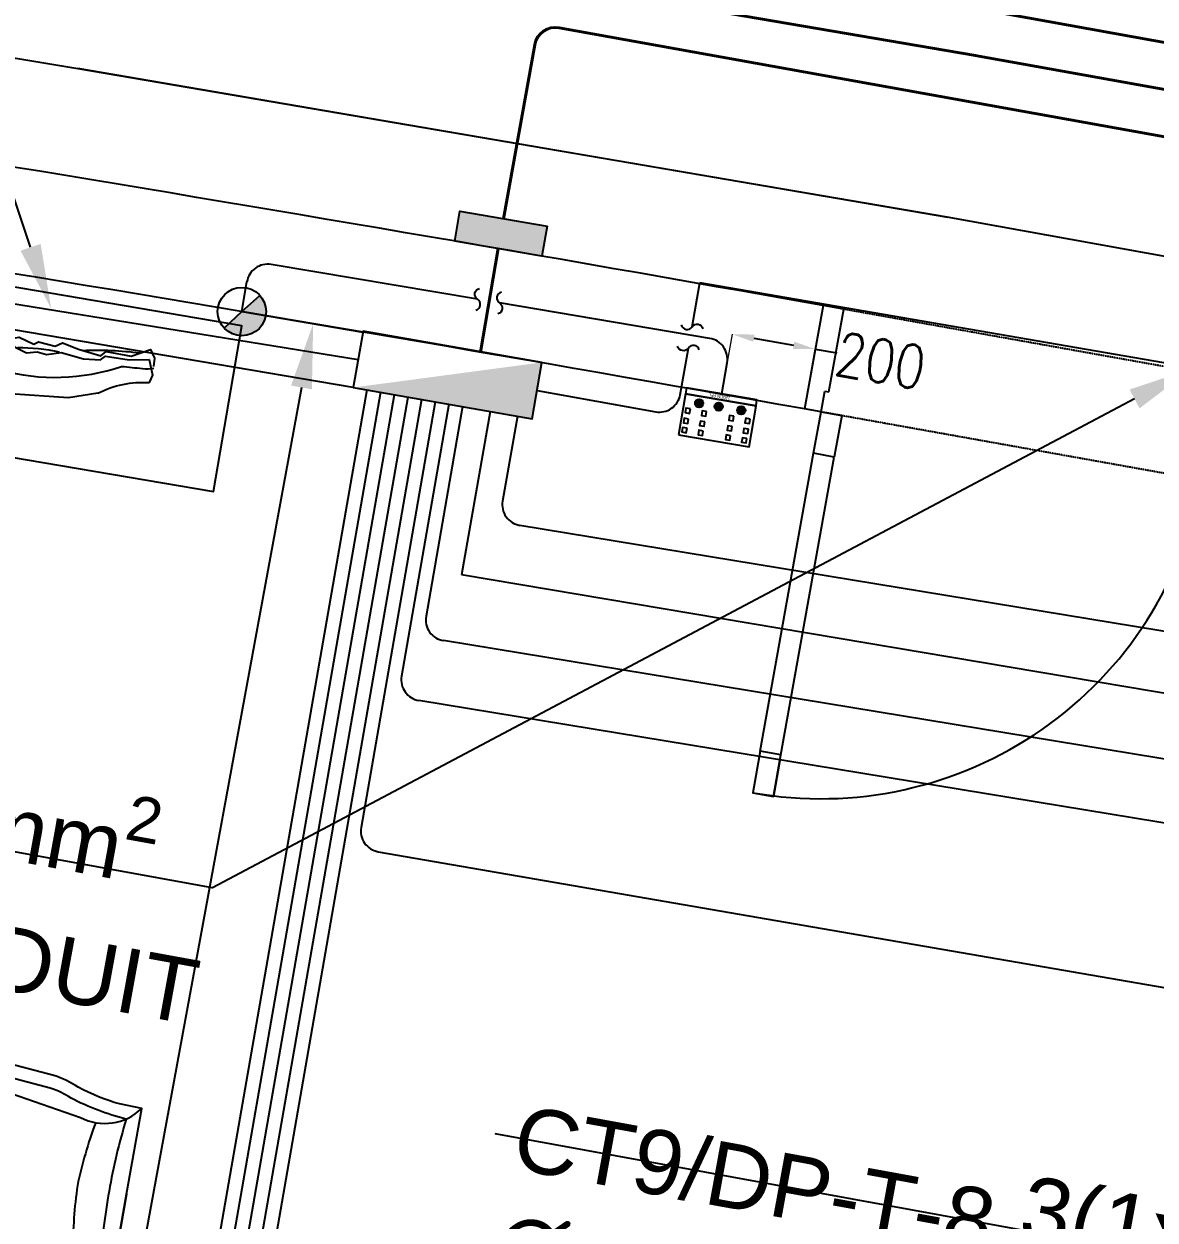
# Model space of a CAD drawing. Extents: x -678889171 to 586587, y -792238163 to 335485.
# Drawn here: x 43298 to 45988, y 34092 to 36937 of the extents above; entities that cross this region are included whole.
import ezdxf
from ezdxf import colors
from ezdxf.entities.mleader import LeaderData, LeaderLine
from ezdxf.math import Vec2, Vec3

# ---------------------------------------------------------------- set-up
doc = ezdxf.new("R2010")
doc.units = 0
doc.header["$MEASUREMENT"] = 0
doc.set_wipeout_variables(frame=1)
doc.linetypes.add('XR-Typ33 8th to11Th$0$XR-A-TYP-8-9-10$0$XR-A-TYP-2-3-4-6-7-8-9-10$0$HIDDEN', pattern=[0.375, 0.25, -0.125])
doc.layers.get('0').update_dxf_attribs({"color": 8})
doc.layers.get('Defpoints').update_dxf_attribs({"color": 252})
for name, color, linetype in [('1', 8, 'Continuous'), ('4-TWXT-ELECTRICAL', 4, 'Continuous'), ('9TH-FURN$0$XR-A-TYP-8-9-10$0$I-EQPM', 252, 'Continuous'), ('9TH-FURN$0$XR-A-TYP-8-9-10$0$I-FURN', 252, 'Continuous'), ('9TH-FURN$0$XR-A-TYP-8-9-10$0$I-FURN-CHAR', 252, 'Continuous'), ('9TH-FURN$0$XR-A-TYP-8-9-10$0$I-WIPEOUT', 252, 'Continuous'), ('E-CUT-LINE', 1, 'Continuous'), ('E-POW-BLOCK', 4, 'Continuous'), ('E-TEXT', 3, 'Continuous'), ('KNX 1', 30, 'Continuous'), ('loop line emped', 1, 'Continuous'), ('MEP', 4, 'Continuous'), ('powr wire', 4, 'Continuous'), ('XFRB100$0$11032-XEFR-B1$0$E-POWER-PANEL', 1, 'Continuous'), ('XFRB100$0$11032-XEFR-B1$0$E-POWR-PANL', 2, 'Continuous'), ('XR-A-9TH-FLOOR$0$A-WALL', 252, 'Continuous'), ('XR-Typ33 8th to11Th$0$XR-A-TYP-8-9-10$0$A-WALL', 252, 'Continuous'), ('XR-Typ33 8th to11Th$0$XR-A-TYP-8-9-10$0$XR-A-TYP-2-3-4-6-7-8-9-10$0$A-DOOR', 252, 'Continuous'), ('XR-Typ33 8th to11Th$0$XR-A-TYP-8-9-10$0$XR-A-TYP-2-3-4-6-7-8-9-10$0$A-FLOR-OVHD', 252, 'XR-Typ33 8th to11Th$0$XR-A-TYP-8-9-10$0$XR-A-TYP-2-3-4-6-7-8-9-10$0$HIDDEN')]:
    doc.layers.add(name, color=color, linetype=linetype)
doc.styles.get("Standard").update_dxf_attribs({"font": 'arial.ttf'})
doc.styles.add('Work$0$E-M.MODUL', font='romans.shx', dxfattribs={"width": 0.8})
doc.dimstyles.new('Work$0$S-DIM', dxfattribs={"dimscale": 500, "dimtxt": 0.2065, "dimasz": 0.104, "dimexe": 0, "dimexo": 0, "dimgap": 0, "dimtad": 0, "dimdec": 0, "dimzin": 0, "dimdsep": 46, "dimtxsty": 'Work$0$E-M.MODUL', "dimcen": 0.25, "dimclrd": 5, "dimclre": 5, "dimclrt": 1, "dimadec": 0, "dimazin": 0, "dimtfac": 1, "dimtdec": 0, "dimtofl": 0, "dimtmove": 0, "dimatfit": 3, "dimfxl": 1, "dimtolj": 1, "dimtzin": 0, "dimlwe": 13, "dimarcsym": 0})

# ---------------------------------------------------------------- blocks, each defined once
blk = doc.blocks.new('XFRB100$0$11032-XEFR-B1$0$PANEL1', base_point=(-100.0000000000291, 0))
at = {"layer": 'XFRB100$0$11032-XEFR-B1$0$E-POWR-PANL', "color": 3}
blk.add_lwpolyline([(358.7350829352928, 254.5942718074035), (-450.0000000000279, 254.5942718073962), (-450.0000000000275, -2.371791651967214e-11), (358.7350829352786, -2.362199325034453e-11)], close=True, dxfattribs=at)
blk.add_solid([(-450.0000000000275, -2.371791651967214e-11), (358.7350829352786, -2.362199325034453e-11), (358.7350829352928, 254.5942718074035)], dxfattribs=at)
blk = doc.blocks.new('h')
h = blk.add_hatch()
h.set_pattern_fill('AR-CONC', color=4)
h.set_pattern_definition([(49.99999999999999, (0, 0), (7.172601826007535, -0.6275213498259511), [0.75, -8.25]), (355, (0, 0), (-1.38751333613, 7.521921337000118), [0.6, -6.6]), (100.45144446, (0.59771681, -0.05229344), (5.78508846727112, 6.894399909686294), [0.6374019199999998, -7.011421119999999]), (46.18420000000001, (0, 2), (10.67241330671572, -1.655192807930765), [1.125, -12.375]), (96.63563549, (0.88936745, 1.86206693), (9.346619456742284, 9.741186007745505), [0.95610342, -10.5171376]), (351.1841639899999, (0, 2), (9.346619450547731, 9.741186002699902), [0.9, -9.90000001]), (21, (1, 1.5), (5.969070521184617, -4.026188906653388), [0.75, -8.25]), (326.0000000000001, (1, 1.5), (2.433153319215817, 7.25150045046853), [0.6, -6.6]), (71.45144474, (1.49742254, 1.16448426), (8.402223767299711, 3.225311528063538), [0.6374019000000001, -7.01142112]), (37.50000000000001, (0, 0), (0.1215985531729067, 3.328938538313115), [0, -6.52, 0, -6.7, 0, -6.625]), (7.499999999999999, (0, 0), (2.630695374421486, 3.944117118823602), [0, -3.82, 0, -6.37, 0, -2.525]), (327.5, (-2.23, 0), (5.33822436172409, -0.2255487173437976), [0, -2.5, 0, -7.8, 0, -10.35]), (317.5, (-3.23, 0), (5.831861693423862, 1.001049823323177), [0, -3.25, 0, -5.18, 0, -7.35])])
h.paths.add_polyline_path([(648500834.4310429, 819108045.8914065), (648500906.656452, 819108048.82615), (648500915.1896517, 819107838.8201035), (648500842.9642427, 819107835.8853601)])
at = {"color": 4}
blk.add_lwpolyline([(648500834.4310429, 819108045.8914065), (648500906.656452, 819108048.82615), (648500915.1896517, 819107838.8201035), (648500842.9642427, 819107835.8853601)], close=True, dxfattribs=at)
blk = doc.blocks.new('POWER OUTLET')
h = blk.add_hatch(color=3)
h.dxf.hatch_style = 1
h.paths.add_polyline_path([(-33.35452180699924, 31.98717332019851), (-34.06205133726363, 32.74224302445008, 0.207370734747003), (-34.38928182481724, 31.98717332019851, 0.6487759016068458), (-32.66350035819608, 31.21696708043626)])
at = {"color": 3}
for points in [[(-33.35452180699924, 31.98717332019851), (-34.06205133726363, 32.74224302445008)], [(-33.35452180699924, 31.98717332019851), (-32.66350035819608, 31.21696708043626)]]:
    blk.add_lwpolyline(points, dxfattribs=at)
blk.add_circle((-33.35452180699924, 31.98717332019851), 1.034760017818, dxfattribs=at)
blk = doc.blocks.new('EDECDVRDVVRTT')
at = {"layer": 'KNX 1', "extrusion": (6.189334424174739e-06, 3.064382184548689e-05, 0.9999999995113241)}
h = blk.add_hatch(color=256, dxfattribs=at)
h.set_gradient(color1=(205, 105, 40), one_color=1, tint=1)
h.paths.add_polyline_path([(-146955.1472032653, 75109.43930818795, 1), (-146974.3920425425, 75113.3263150676, 1)])
h = blk.add_hatch(color=256, dxfattribs=at)
h.set_gradient(color1=(254, 204, 102), one_color=1, tint=1)
h.paths.add_polyline_path([(-146961.6444641927, 75110.75160274963, 1), (-146967.8947816151, 75112.01402050593, 1)])
h = blk.add_hatch(color=256, dxfattribs=at)
h.set_gradient(color1=(205, 105, 40), one_color=1, tint=1)
h.paths.add_polyline_path([(-146908.9303803763, 75100.10459221875, 1), (-146928.1752196535, 75103.9915990984, 1)])
h = blk.add_hatch(color=256, dxfattribs=at)
h.set_gradient(color1=(205, 105, 40), one_color=1, tint=1)
h.paths.add_polyline_path([(-146855.6029544558, 75089.33370094541, 1), (-146874.8477937329, 75093.22070782506, 1)])
h = blk.add_hatch(color=256, dxfattribs=at)
h.set_gradient(color1=(254, 204, 102), one_color=1, tint=1)
h.paths.add_polyline_path([(-146862.1002153832, 75090.64599550709, 1), (-146868.3505328055, 75091.90841326339, 1)])
at = {"layer": 'KNX 1', "extrusion": (6.189334424174741e-06, 3.064382184548689e-05, 0.9999999995113241)}
for p, q in [((-146965.6001908561, 75107.30675940534, 0.001089420124048945), (-146965.6001908561, 75107.30675940534, 0.001089420124048945)), ((-146965.6001908561, 75107.30675940534, 0.001089420124048945), (-146965.6001908561, 75107.30675940534, 0.001089420124048945)), ((-146866.0559420446, 75087.20115217225, 0.001089420124298357), (-146866.0559420446, 75087.20115217225, 0.001089420124298357)), ((-146866.0559420446, 75087.20115217225, 0.001089420124298357), (-146866.0559420446, 75087.20115217225, 0.001089420124298357))]:
    blk.add_line(p, q, dxfattribs=at)
for points, elevation in [([(-147016.2291837914, 75037.79389530623), (-146849.385672956, 75004.09541307404), (-146829.7517661547, 75101.30424045047), (-146996.5952769901, 75135.00272268264)], 1.393045099321897), ([(-146996.5970742609, 75135.00308568927), (-146829.7990405728, 75101.3137887759), (-146827.0598130882, 75114.87589306734), (-146993.8578467764, 75148.5651899807)], 1.393045099321898), ([(-146990.918532351, 75074.57075467898), (-147001.4274004632, 75076.6932999526), (-147003.5499457368, 75066.1844318404), (-146993.0410776246, 75064.06188656678)], 1.393045099321897), ([(-146986.0861182521, 75098.49637033467), (-146996.5949863643, 75100.6189156083), (-146998.7175316379, 75090.11004749608), (-146988.2086635258, 75087.98750222246)], 1.393045099321898), ([(-146947.7621880215, 75090.75583385545), (-146958.2710561337, 75092.87837912908), (-146960.3936014073, 75082.36951101685), (-146949.8847332951, 75080.24696574322)], 1.393045099321898), ([(-146882.9868674719, 75077.67273594113), (-146893.4957355841, 75079.79528121474), (-146895.6182808577, 75069.28641310256), (-146885.1094127455, 75067.16386782893)], 1.393045099321898), ([(-146995.3239712543, 75052.75912267945), (-147005.8328393664, 75054.88166795307), (-147007.9553846401, 75044.37279984084), (-146997.4465165279, 75042.25025456722)], 1.393045099321897), ([(-146952.5946021204, 75066.83021819977), (-146963.1034702326, 75068.9527634734), (-146965.2260155063, 75058.44389536117), (-146954.717147394, 75056.32135008754)], 1.393045099321898), ([(-146887.8192815707, 75053.74712028544), (-146898.3281496829, 75055.86966555906), (-146900.4506949566, 75045.36079744686), (-146889.9418268444, 75043.23825217324)], 1.393045099321897), ([(-146849.4953513401, 75046.00658380621), (-146860.0042194523, 75048.12912907985), (-146862.126764726, 75037.62026096765), (-146851.6178966138, 75035.49771569403)], 1.393045099321898), ([(-146844.6629372412, 75069.93219946191), (-146855.1718053535, 75072.05474473555), (-146857.2943506271, 75061.54587662335), (-146846.7854825149, 75059.42333134972)], 1.393045099321898), ([(-146957.0000410236, 75045.0185862002), (-146967.5089091359, 75047.14113147384), (-146969.6314544095, 75036.63226336164), (-146959.1225862973, 75034.509718088)], 1.393045099321897), ([(-146892.224720474, 75031.93548828589), (-146902.7335885862, 75034.05803355953), (-146904.8561338599, 75023.5491654473), (-146894.3472657476, 75021.42662017369)], 1.393045099321898), ([(-146853.9007902434, 75024.19495180665), (-146864.4096583556, 75026.3174970803), (-146866.5322036293, 75015.8086289681), (-146856.023335517, 75013.68608369445)], 1.393045099321898)]:
    blk.add_lwpolyline(points, close=True, dxfattribs=dict(at, elevation=elevation))
for centre, radius in [((-146964.7696229039, 75111.38281162777, 1.393045099322301), 9.816728850368118), ((-146964.7696229039, 75111.38281162777, 1.393045099322301), 3.188266240109277), ((-146918.5528000149, 75102.04809565857, 1.393045099322301), 9.816728850368118), ((-146865.2253740944, 75091.27720438523, 1.3930450993223), 9.816728850368118), ((-146865.2253740944, 75091.27720438523, 1.3930450993223), 3.188266240109277)]:
    blk.add_circle(centre, radius, dxfattribs=at)
at = {"layer": 'KNX 1', "extrusion": (6.189334424174743e-06, 3.06438218454869e-05, 0.9999999995113243)}
blk.add_text('120CM FFL', height=6.966892451870879, rotation=168.581214927501, dxfattribs=at).set_placement((-146890.0225366309, 75124.17332581682, 1.393045099322755))
blk = doc.blocks.new('9TH-FURN$0$XR-A-TYP-8-9-10$0$A$C3BC9006F')
at = {"layer": '9TH-FURN$0$XR-A-TYP-8-9-10$0$I-EQPM', "ltscale": 0.5}
for points in [[(265.3388938331336, 82.15260165809013), (220.6461622324714, 97.09784417379706), (128.3828460123332, 106.6903343078593), (93.16634136784705, 102.9001979335007, -0.05310970111942454), (22.19112788685015, 79.61778344966297, 0.1890075166266568), (4.853666406677803, 70.41311097146536), (0.5193529123498593, 61.74977540825785), (7.020823153870879, 43.34043045174622), (36.81964343300206, 27.09721112450643), (59.5749967811571, 30.34588092229387), (80.70498256883002, 23.30707475026429), (106.1692818509473, 26.55574454799353), (143.054729593714, 38.29776363460405), (159.8070338517718, 33.59455072002311), (174.735183095996, 35.18368251174979), (197.3282694414083, 28.36893147481896), (234.0329824535584, 32.51174722852011), (260.5808601091558, 29.26294776920986), (267.6243270401901, 22.22414159718028), (305.5499851211498, 21.68254535908636), (336.432176271308, 15.72667234014079), (346.1858341516054, 39.21849020548689), (342.9338540154567, 52.00376601495373), (342.9338540154567, 52.00376601495373)], [(0.5193529123498593, 50.69430442266457), (25.44186300763977, 56.65017744161014), (85.58108525010175, 76.14258521272859), (107.2665553936095, 71.8223924770864, -0.1508423079739049), (295.2557830695005, 33.90948885733087, -0.01357776136513155), (328.6711654843821, 31.55561332318757, -0.09500366712900013), (346.1858341516054, 28.16301921989361, 1.953292456731474)]]:
    blk.add_lwpolyline(points, format="xyb", dxfattribs=at)
blk.add_lwpolyline([(2.583823578286683, 51.18766263937869), (-2.599789877422154e-05, 46.02311790759268), (13.2162271180714, 28.45723163413641), (36.30026452275342, 25.69339428633975), (59.05561787090846, 20.16571959068824), (106.4679785083572, 22.92955693848489), (127.4739847950696, 15.30474396534555), (152.4029274697823, 22.57110613399709), (159.2876549415232, 17.86789321941615), (186.161104115512, 19.97606014188204), (196.8088905312179, 12.642273974212), (223.5545181276102, 18.41895474972262), (260.0614811989653, 22.92955693848489), (267.1049481299415, 14.63804489503673), (307.4365991547529, 15.55936454237963), (335.9127973610593, 1.483953383285552e-05), (344.5639941348054, 12.19066284249129), (345.1269869828539, 25.61277139066078)], dxfattribs=at)
for centre, radius, start, end in [((359.1576619633415, 208.6881187973922), 157.522056713232, 233.445203255973, 264.0884022764716), ((178.9237203436496, 302.6481101266836), 275.1043700773726, 259.2426343931364, 273.1825552457807), ((344.0366667642666, 554.4463156928105), 547.0396799580047, 258.0587621180514, 267.5175795156633)]:
    blk.add_arc(centre, radius, start, end, dxfattribs=at)
blk = doc.blocks.new('9TH-FURN$0$XR-A-TYP-8-9-10$0$A$C34E7157F')
blk.add_wipeout([(-205.79693687177982, 13.50405373497233), (-224.55581129353357, 21.550164534654982), (-231.687412327373, 39.394529179237), (-231.19179121615176, 48.9758313614156), (-230.2808380475428, 65.27204484918047), (-232.31429900197602, 99.03655853512373), (-235.20910897995591, 110.2589613737481), (-252.4620159829868, 144.67392966808347), (-256.6554553239548, 150.11074604225922), (-253.1225102264984, 193.36303547343465), (-249.03050638284472, 243.4596346891825), (-247.8006159807446, 258.5166407204342), (-240.54653864932123, 292.88172329505096), (-230.370184306377, 320.8762362791326), (-224.44956378395213, 340.45523851121106), (-216.67927809445885, 372.0394217457954), (-213.304572969399, 389.4462669138044), (-208.4183273230528, 424.35451662626144), (-208.05766877775216, 439.3579121918506), (-207.12380355789603, 478.2067055480129), (1.1112847039956004e-12, 478.2067055480129), (207.12380355791063, 478.2067055480129), (208.31400807380365, 428.6941974188587), (215.2614814396309, 378.96071459148357), (227.43799568748227, 330.2158257827871), (241.28138066312607, 290.3102476186723), (243.29931091868085, 282.5772316762685), (247.80061598075923, 258.5166407204342), (249.89890226825534, 232.82824667158798), (253.9909061119091, 182.73164745584103), (256.6554553239548, 150.11074604225922), (246.59201730705334, 135.77186785087707), (235.20910897851158, 110.25896137292699), (230.63188546124317, 88.50693015979033), (230.28083804475622, 65.2720448485399), (231.6652216716881, 38.322819877164875), (224.55581129354817, 21.550164534656346), (205.7969368843557, 13.50405373601592), (195.21696568748973, 12.14600473689228), (145.25021983291927, 6.712441152251188), (95.13553412717563, 2.87609117623623), (44.923951240994434, 0.6408621973867525), (-5.33338746344809, 0.009030834948305255), (-55.58529402088875, 0.9812406203204205), (-105.78058599877492, 3.5565013409670883), (-155.86813862747462, 7.732190049480096)]).dxf.layer = '9TH-FURN$0$XR-A-TYP-8-9-10$0$I-WIPEOUT'
for p, q in [((-204.4402448457258, 65.75077354536734), (-160.810069896339, 338.0922883567159)), ((204.4402448457258, 65.75077354536734), (160.810069896339, 338.0922883567159))]:
    blk.add_line(p, q)
for points in [[(-205.7969368717895, 13.50405373497233, 0.03277392954578988), (0, 0, 0.03277392954420455), (205.7969368843478, 13.50405373601552, 0.4289228992613923), (231.6551097877236, 40.68743782460706), (230.2808380448405, 65.272044847075, -0.1946997676659734), (256.6554553239548, 150.1107460422591), (247.8006159807555, 258.5166407204342, 0.07042959467157074), (230.37018430639, 320.8762362791326, -0.05247434942192868), (208.4183273230592, 424.3545166262611), (207.1238035579008, 478.2067055480129), (0, 478.2067055480129), (-207.1238035579008, 478.2067055480129), (-208.4183273230592, 424.3545166262611, -0.05247434942192868), (-230.37018430639, 320.8762362791326, 0.07042959467157074), (-247.8006159807555, 258.5166407204342), (-256.6554553239548, 150.1107460422591, -0.1946997676682859), (-230.2808380475471, 65.27204484918047), (-231.6551097877236, 40.68743782460706, 0.4289228992613923), (-205.7969368843478, 13.50405373601552)], [(-175.974576163193, 446.1108341003419, -0.05986536629552523), (-201.9161485730583, 308.4013043813898, 0.06899708767580696), (-216.8488621047727, 255.5592010332775), (-225.8565488925669, 144.4189896864514)], [(175.974576163193, 446.1108341003419, 0.05986536629552523), (201.9161485730583, 308.4013043813898, -0.06899708767580696), (216.8488621047727, 255.5592010332775), (225.8565488925669, 144.4189896864514)]]:
    blk.add_lwpolyline(points, format="xyb")
for points in [[(0, 478.2067055480129), (-207.1238035579008, 478.2067055480129), (-208.4183273230592, 424.3545166262611)], [(0, 478.2067055480129), (207.1238035579008, 478.2067055480129), (208.4183273230592, 424.3545166262611)], [(-216.8488621047727, 255.5592010332775), (-225.8565488925669, 144.4189896864514)], [(-216.8488621047727, 255.5592010332775), (-225.8565488925669, 144.4189896864514)], [(216.8488621047727, 255.5592010332775), (225.8565488925669, 144.4189896864514)], [(216.8488621047727, 255.5592010332775), (225.8565488925669, 144.4189896864514)]]:
    blk.add_lwpolyline(points)
for centre, radius, start, end in [((-280.6214150413143, 376.2011089450907), 125.7260539112138, 342.3555086732503, 54.22629644407665), ((280.6214150413143, 376.2011089450907), 125.7260539112138, 125.7737035567673, 197.644491326725), ((0, 1956.483570358241), 1520.589640201126, 263.3543916667844, 270), ((0, 1956.483570358241), 1520.589640201126, 270, 276.6456083332186), ((28.88103989844967, 1366.37172453383), 1007.080738347423, 259.4855044904816, 268.3566475503503), ((-28.88103989844967, 1366.37172453383), 1007.080738347423, 271.6433524496497, 280.5144955095279), ((-312.3775739138073, 78.61561971974152), 108.7012937811773, 353.2030885428325, 37.25472170167297), ((312.3775739138073, 78.61561971974152), 108.7012937811773, 142.7452782975942, 186.7969114571157), ((-218.3225418786024, 117.4378174852013), 53.5188628613991, 257.0887929861166, 285.0339134322036), ((218.3225418786024, 117.4378174852013), 53.5188628613991, 254.9660865677897, 282.9112070138834)]:
    blk.add_arc(centre, radius, start, end)
blk = doc.blocks.new('9TH-FURN$0$XR-A-TYP-8-9-10$0$A$C2F8B7E1C')
at = {"layer": '9TH-FURN$0$XR-A-TYP-8-9-10$0$I-FURN-CHAR', "rotation": 180}
blk.add_blockref('9TH-FURN$0$XR-A-TYP-8-9-10$0$A$C34E7157F', (922.3350257286784, -409.7226460577212), dxfattribs=at)
blk = doc.blocks.new('*U1289')
for p, q in [((4.568885252019771e-11, 110.0000000001604), (-3.765940140246086e-11, -139.9999999998396)), ((50.00000000003659, 110.0000000001428), (4.568885252019771e-11, 110.0000000001604)), ((49.99999999996628, -89.9999999998731), (50.00000000003659, 110.0000000001428)), ((949.9999999996706, -90.00000000018952), (949.9999999997319, 109.9999999998264)), ((949.9999999997319, 109.9999999998264), (999.9999999997183, 109.9999999998088)), ((999.9999999997183, 109.9999999998088), (999.999999999635, -140.0000000001912)), ((39.9999999999487, -139.9999999998537), (39.99999999996628, -89.99999999986957)), ((39.99999999996628, -89.99999999986957), (49.99999999996628, -89.9999999998731)), ((959.9999999996661, -90.00000000019304), (949.9999999996706, -90.00000000018952)), ((959.9999999996486, -140.0000000001771), (959.9999999996661, -90.00000000019304)), ((39.9999999999487, -139.9999999998537), (-3.765940140246086e-11, -139.9999999998396)), ((959.9999999996486, -140.0000000001771), (999.999999999635, -140.0000000001912)), ((39.99999999966495, -959.9999999995945), (39.99999999990899, -239.9999999998196)), ((89.99999999964676, -959.999999999612), (89.9999999998908, -239.9999999998371))]:
    blk.add_line(p, q)
for points in [[(89.9999999998908, -239.9999999998371), (39.99999999990899, -239.9999999998196), (39.99999999994415, -139.9999999998537), (89.99999999992596, -139.9999999998712), (89.99999999989538, -226.9999999998399)], [(89.99999999963767, -959.999999999612), (39.99999999965586, -959.9999999995945), (39.99999999962069, -1059.999999999558), (89.99999999960251, -1059.999999999576), (89.99999999963309, -972.9999999996047), (89.99999999960251, -1059.999999999576)]]:
    blk.add_lwpolyline(points, close=True)
blk.add_arc((39.99999999994415, -139.9999999998537), 919.9999999997044, 269.9999999999798, 359.99999999998)
at = {"layer": 'XR-Typ33 8th to11Th$0$XR-A-TYP-8-9-10$0$XR-A-TYP-2-3-4-6-7-8-9-10$0$A-FLOR-OVHD'}
for p, q in [((959.9999999997365, 109.9999999998911), (40.00000000003205, 110.0000000002145)), ((959.9999999996486, -140.0000000001771), (39.99999999994415, -139.9999999998537))]:
    blk.add_line(p, q, dxfattribs=at)
blk = doc.blocks.new('XR-Typ33 8th to11Th')
at = {"layer": 'XR-Typ33 8th to11Th$0$XR-A-TYP-8-9-10$0$A-WALL', "elevation": 3.606036432077129e-09}
blk.add_lwpolyline([(47998.66749238314, 22745.09032272054), (47954.60640199626, 22499.00371124801)], dxfattribs=at)
at = {"layer": 'XR-Typ33 8th to11Th$0$XR-A-TYP-8-9-10$0$A-WALL'}
for radius, end in [(148560.3915085684, 81.4688822533708), (148310.3915085684, 81.44249043916183)]:
    blk.add_arc((21982.49311755844, -123519.5622632492, -2.809919487335904e-08), radius, 79.9142494238644, end, dxfattribs=at)
at = {"layer": 'XR-Typ33 8th to11Th$0$XR-A-TYP-8-9-10$0$XR-A-TYP-2-3-4-6-7-8-9-10$0$A-DOOR', "extrusion": (1.244151193093151e-10, -1.46840959025669e-11, -1), "xscale": -1, "zscale": -1, "rotation": 10.15107819854196}
blk.add_blockref('*U1289', (-47979.28060733996, 22636.81221458058, 5.634055438132755e-06), dxfattribs=at)
blk = doc.blocks.new('*D3343')
at = {"layer": '1', "color": 5, "lineweight": 13, "transparency": 16777216}
for p, q in [((44957.36894746247, 36056.73988848442), (44982.7775330408, 36198.64999669521)), ((45154.23823792284, 36021.49102371027), (45179.64682350116, 36163.40113192107))]:
    blk.add_line(p, q, dxfattribs=at)
at = {"layer": '1', "color": 5, "lineweight": -2, "transparency": 16777216}
for p, q in [((45033.96354856418, 36189.48529185328), (45128.46080797778, 36172.56583676301)), ((45179.64682350116, 36163.40113192107), (45230.83283902454, 36154.23642707914))]:
    blk.add_line(p, q, dxfattribs=at)
at = {"layer": '1', "color": 5, "transparency": 16777216}
for points in [[(45035.49099937117, 36198.01629444051), (45032.43609775719, 36180.95428926605), (44982.7775330408, 36198.64999669521)], [(45129.98825878477, 36181.09683935024), (45126.93335717079, 36164.03483417579), (45179.64682350116, 36163.40113192107)]]:
    blk.add_solid(points, dxfattribs=at)
at = {"layer": 'Defpoints', "color": 0, "transparency": 16777216}
for p in [(45179.64682350116, 36163.40113192107), (44957.36894746247, 36056.73988848442, 1.847995032954283e-09), (45154.23823792284, 36021.49102371027, 1.84792973176186e-09)]:
    blk.add_point(p, dxfattribs=at)
at = {"layer": '1', "color": 1, "transparency": 16777216, "insert": (45335.37043226653, 36135.51927988272), "char_height": 103.25, "attachment_point": 5, "rotation": 349.84892180143925, "style": 'Work$0$E-M.MODUL'}
blk.add_mtext('\\A1;200', dxfattribs=at)
blk = doc.blocks.new('CW_0.000')
blk.add_lwpolyline([(0, -25.98557292037257, 0.66), (0, 0, -0.66), (0, 25.98557292037257, 0.97)], format="xyb")

msp = doc.modelspace()

# ---------------------------------------------------------------- linework, layer by layer
at = {"layer": '9TH-FURN$0$XR-A-TYP-8-9-10$0$I-FURN', "elevation": 3.606036432077129e-09}
msp.add_lwpolyline([(42239.24863588655, 36487.42699175002), (42172.09403191205, 36093.10445984878), (43749.38415951699, 35824.48604395048), (43816.53876349162, 36218.80857585171)], close=True, dxfattribs=at)

# ---------------------------------------------------------------- block references
at = {"xscale": -1.500000000000001, "yscale": 1.5, "zscale": 1.5, "rotation": 170.335041047482}
msp.add_blockref('9TH-FURN$0$XR-A-TYP-8-9-10$0$A$C3BC9006F', (43102.32223796032, 36246.95552838013, 2.528177501556572e-09), dxfattribs=at)
at = {"layer": '9TH-FURN$0$XR-A-TYP-8-9-10$0$I-FURN', "rotation": 79.94418722911921}
msp.add_blockref('9TH-FURN$0$XR-A-TYP-8-9-10$0$A$C2F8B7E1C', (42507.03934483713, 33400.31237695947, 3.606036432077129e-09), dxfattribs=at)

# ---------------------------------------------------------------- next in the draw order: block references
at = {"layer": 'XR-A-9TH-FLOOR$0$A-WALL'}
msp.add_blockref('XR-Typ33 8th to11Th', (-2800.434649049275, 13522.11598560929), dxfattribs=at)

# ---------------------------------------------------------------- next in the draw order: linework, layer by layer
at = {"color": 240, "true_color": 0xed1f24}
for p, q in [((44081.39657533707, 36072.0632152095, -2.795640430780608e-08), (41982.41866022104, 36429.64855177321, -8.626644254257495e-08)), ((44113.90643051529, 36066.39670691193, -2.795640430780608e-08), (43259.3874738288, 31168.65886753799, -0.2315448019008528)), ((44211.43599605025, 36049.3971820192, -2.795640430780608e-08), (43416.96923168516, 31491.38754060649, -2.882579882010008e-07)), ((44406.49512712, 36015.39813223376, -2.795640430780468e-08), (44338.70153282295, 35626.45315644355, -2.754163097778476e-08)), ((51349.82205160955, 34444.84845893514, 0.06962086371484588), (44338.70153282292, 35626.45315644353, 0.6347244022665295))]:
    msp.add_line(p, q, dxfattribs=at)
at = {"layer": '1', "color": 4}
for p, q in [((43425.35057071343, 36831.2752177912), (45495.27817626676, 36477.30123265449)), ((44376.9681416395, 36281.99442367624, 0.0003336617836273424), (43886.12967331365, 36364.6716969682, 3.043179363126924e-05)), ((43816.56921774356, 36252.72674643108, -2.80991948736764e-08), (43828.5191842457, 36323.67131222179, -2.80991948736764e-08)), ((44929.23501143418, 36188.97009516374, 0.0006748409865822147), (44429.34659661663, 36273.17174958647, 0.000366020124310989)), ((44957.36894746249, 36056.7398884844), (44970.20281449284, 36131.16843918328, 0.0004237800572682304)), ((44081.39657533707, 36072.0632152095, -2.79564043078046e-08), (44506.73489523385, 35997.92621565187, -2.795640430780471e-08))]:
    msp.add_line(p, q, dxfattribs=at)
msp.add_lwpolyline([(36555.27756352024, 37651.40498508116), (36715.64837208428, 37893.50394376072, -0.293385355994958), (36765.08941394504, 37915.28627966174), (39354.12592532425, 37508.70167530874), (43426.45583220603, 36831.0862093379), (45492.99852060524, 36477.69107179529), (46857.29569911436, 36231.37441504694), (49807.84645459036, 35699.87983154523), (52602.6112027218, 35186.7511632471, -0.2285115655352399), (52637.68451622248, 35161.1308680091), (52792.52376805773, 34871.25472392741)], format="xyb", dxfattribs=at)
at = {"layer": '1', "color": 4, "extrusion": (-6.007353295737106e-07, 1.011883994926257e-07, 0.9999999999998145)}
msp.add_arc((43877.82462114497, 36315.36626006352, -0.02265383385229048), 50, 80.43879772676115, 170.4387977267617, dxfattribs=at)
at = {"layer": '1', "color": 4, "extrusion": (-1.532339420158814e-06, -5.429559128898169e-06, 0.999999999984086)}
msp.add_arc((44920.92995922155, 36139.66465735301, -0.2646621498846478), 50, 350.2165775329684, 80.43879772661893, dxfattribs=at)
at = {"layer": 'loop line emped', "color": 3}
for p, q in [((44886.95687051927, 36216.32957983617, -2.244691929035479e-08), (44905.33463699455, 36320.86539966934, -2.819865726034996e-08)), ((46332.01056845931, 36074.86075458019, 9.70594640343353e-07), (44905.33463699458, 36320.86539966934, 0.001511145020526895)), ((43198.90736920564, 36283.85482027884, 1.058554792851205e-05), (44093.06594384517, 36139.0126416106, -2.802779959336366e-08)), ((43816.56921774356, 36252.72674643107, -2.809919487335904e-08), (44104.38554175812, 36203.95536638961, -2.809705491432631e-08)), ((44858.58099764082, 36054.92285291861, -1.356604763022929e-08), (44878.10007040574, 36165.95061445906, -1.967498323521998e-08)), ((44146.41628569365, 36060.73019861435, -2.795640430780608e-08), (43317.6889713821, 31306.16114907972, -3.040627722318052e-07)), ((44178.92614087195, 36055.06369031678, -2.795640430780608e-08), (43367.32910153363, 31398.77434484311, -2.961566114854973e-07)), ((44518.40426374192, 36064.87564205301, -2.8027799590582e-08), (44800.52399200527, 36014.36293827672, -1.340673927269944e-08)), ((44243.94585122852, 36043.73067372163, -2.795640430784674e-08), (43809.55298457766, 33551.53469628778, -1.207146361330421e-06)), ((44276.45570640682, 36038.06416542405, -2.79564043078046e-08), (44100.0289885409, 35025.86992759666, -2.687699410640607e-08)), ((44308.96556158512, 36032.39765712648, -2.795640430780481e-08), (44196.21280432987, 35385.51325904095, -2.726656278102682e-08)), ((44341.47541676339, 36026.73114882891, -2.795640430779253e-08), (44254.53519268258, 35527.93825104962, -2.742448847376823e-08)), ((44471.51483747657, 36004.06511563861, -2.795640430780608e-08), (44436.30865290549, 35802.08041859384, -2.774100657645384e-08)), ((53728.68983747324, 34223.16018515994, 7.664385826333312e-07), (44477.45440204558, 35744.15716900076, 3.555908711475817e-06)), ((50484.33069534632, 34452.53818175416, -3.214656427908205e-06), (44295.68094182265, 35470.01500145654, 4.197602115480441e-06)), ((50375.53830994232, 34318.41096941234, 2.453969595800701e-08), (44237.35855346994, 35327.59000944786, 2.672321291289995e-06)), ((44140.76175774648, 34968.01635371571, -2.649065701665518e-08), (48740.74793143666, 34172.10382366303))]:
    msp.add_line(p, q, dxfattribs=at)
for centre, start, end in [((44809.33620819944, 36063.58026089536, -8.295542074431692e-06), 259.8489218022265, 350.0290895837582), ((44485.56600923624, 35793.49479996116, -1.74548711685383e-05), 170.1126050373344, 260.6635183566146), ((44303.79254901333, 35519.35263241694, 0.0001304379709430445), 170.1126050373344, 260.6635183566146), ((44245.47016066062, 35376.92764040826, 6.900616543078304e-07), 170.1126050373344, 260.6635183566146), ((44149.28634487165, 35017.28430896397, -1.609784706719278e-06), 170.1126050373344, 260.1835887739476)]:
    msp.add_arc(centre, 50, start, end, dxfattribs=at)
at = {"layer": 'powr wire', "color": 6, "lineweight": 40}
for p, q in [((43491.08935770969, 37215.69479570608), (45561.01696326301, 36861.72081056938)), ((44571.06433308701, 36927.75966493942), (49861.58288815818, 35974.75733543355)), ((44438.45524070947, 36473.62909225043, 0.001908543551823516), (44512.99227972914, 36887.41568622195, 0.00020284392015818)), ((45560.01472962284, 36861.89697561951), (46926.58785992573, 36615.16940778407)), ((44426.17225549897, 36402.39531723078, 0.001908534817571986), (44383.69731838242, 36156.06763395031, -2.809919487335904e-08))]:
    msp.add_line(p, q, dxfattribs=at)
msp.add_lwpolyline([(30737.12172456915, 39368.0516145077), (39433.94703441535, 38002.29440630487), (43509.63106686246, 37324.12083050259), (45579.55867241579, 36970.14684536589), (46946.13180271871, 36723.41927753044), (49897.31313686611, 36191.81114555614), (56597.64969972687, 34961.60571241117), (61342.86773417363, 34034.72147404614), (65596.60130083517, 33145.97944006289)], dxfattribs=at)
at = {"layer": 'powr wire', "color": 6, "lineweight": 40, "extrusion": (7.192064313708665e-07, 3.992618750540645e-06, 0.999999999991771)}
msp.add_arc((44562.20029575529, 36878.55164847919, 0.1794942617750965), 50, 79.78858913558487, 169.7885891355131, dxfattribs=at)

# ---------------------------------------------------------------- next in the draw order: block references
at = {"layer": '4-TWXT-ELECTRICAL', "color": 30, "true_color": 0xf8991e, "rotation": 1.753826114546199}
msp.add_blockref('EDECDVRDVVRTT', (194098.4333362571, -34543.55232103058, 1.943274720004032e-09), dxfattribs=at)
at = {"layer": 'E-CUT-LINE'}
for p, rotation in [((44376.9681416395, 36281.99442367624, 0.0003336617836273424), 350.4387977267528), ((44429.34659661663, 36273.17174958647, 0.000366020124310989), 170.4387977267528), ((44886.95687051927, 36216.32957983617, -2.244691929035479e-08), 260.0290895837238), ((44878.10007040574, 36165.95061445906, -1.967498323521998e-08), 80.02908958373042)]:
    msp.add_blockref('CW_0.000', p, dxfattribs=dict(at, rotation=rotation))
at = {"layer": 'E-POW-BLOCK', "xscale": 55.67728743761145, "yscale": 55.67728743761145, "zscale": 55.67728743761145, "rotation": 90.00000000041004}
msp.add_blockref('POWER OUTLET', (45597.52826099566, 38109.81604443619, -2.809919487335904e-08), dxfattribs=at)
at = {"layer": 'MEP', "rotation": 257.8897514978703}
msp.add_blockref('h', (-664783618.3900285, 805948882.9201372, 0.001898661573018472), dxfattribs=at)
at = {"layer": 'XFRB100$0$11032-XEFR-B1$0$E-POWER-PANEL', "extrusion": (-1.803953512681306e-13, -1.034963056008491e-12, -1), "xscale": -0.5338596938492439, "yscale": 0.5338596938492436, "zscale": 0.5338596938492434, "rotation": 9.887394962527907}
msp.add_blockref('XFRB100$0$11032-XEFR-B1$0$PANEL1', (-44265.47219553098, 36039.97860506626, -1.73289274935378e-08), dxfattribs=at)

# ---------------------------------------------------------------- next in the draw order: dimensions: what is measured, and where the dimension line sits
at = {"layer": '1', "color": 4}
dim = msp.add_aligned_dim(p1=(44957.36894746247, 36056.73988848441, 1.847995032954283e-09), p2=(45154.23823792283, 36021.49102371027, 1.84792973176186e-09), distance=144.16683055922837, dimstyle='Work$0$S-DIM', dxfattribs=at)
dim.commit()
dim.dimension.update_dxf_attribs({"geometry": '*D3343', "text_midpoint": (45335.37043226653, 36135.51927988272)})

# ---------------------------------------------------------------- next in the draw order: leaders
at = {"layer": 'E-TEXT', "color": 30}
ml = msp.add_multileader_mtext('Standard', dxfattribs=at)
ml.set_content('\\C30;CT{\\fArial|b0|i0|c178|p34;2}/DP-T-8 {\\A1;3(1x3)mm\\H0.7x;\\S2^ ;\\H1.42857x; \\P∅ 25 mm PVC CONDUIT}', color=3)
ml.set_leader_properties(color=30)
ml.build(insert=Vec2(0, 0))
ml.multileader.update_dxf_attribs({"text_right_attachment_type": 6, "dogleg_length": 0.2763936738358556, "arrow_head_size": 153.5520410199195, "scale": 2})
ctx = ml.context
ctx.base_point, ctx.scale, ctx.char_height, ctx.arrow_head_size, ctx.landing_gap_size, ctx.plane_origin, ctx.plane_x_axis, ctx.plane_y_axis = Vec3(41557.16301545879, 38165.1985151265, 0.0004126939868474961), 2, 153.5520410199195, 153.5520410199195, 3.071040820398391, Vec3(41910.26785120514, 47799.41846933818, 0.0004541132716505692), Vec3(0.9856555294567461, -0.1687695981252006, 3.477911888746864e-09), Vec3(0.1687695981252006, 0.9856555294567461, 4.799668914001103e-09)
ctx.right_attachment = 6
notes = []
notes.append((ctx, [(1, (1, 1, 0), (43918.07291270065, 37655.03415626123, 0.0004205856208337334), (-0.9856555294567461, 0.1687695981252006, -3.477911888746864e-09), 0.5527873476717114, [(1, [(44446.77561092275, 38116.9961749295, 0.0004247405986161185)], 0, [])])]))
ctx.mtext.insert, ctx.mtext.text_direction, ctx.mtext.rotation, ctx.mtext.width, ctx.mtext.defined_height, ctx.mtext.flow_direction, ctx.mtext.extrusion = Vec3(41573.66894166864, 38243.4004944152, 0.0004130879975911918), Vec3(0.9856555294567461, -0.1687695981252006, 3.477911888746863e-09), 6.113604080006546, 2795.482847265886, 658.284121162635, 5, Vec3(-4.238061277856671e-09, -4.143854412868104e-09, 1)
ml = msp.add_multileader_mtext('Standard', dxfattribs=at)
ml.set_content('\\C30;CT{\\fArial|b0|i0|c178|p34;16}/DP-T-8 {\\A1;3(1x3)mm\\H0.7x;\\S2^ ;\\H1.42857x; \\P∅ 25 mm PVC CONDUIT}', color=3)
ml.set_leader_properties(color=30)
ml.build(insert=Vec2(0, 0))
ml.multileader.update_dxf_attribs({"text_right_attachment_type": 6, "dogleg_length": 0.2763936738358556, "arrow_head_size": 153.5520410199195, "scale": 2})
ctx = ml.context
ctx.base_point, ctx.scale, ctx.char_height, ctx.arrow_head_size, ctx.landing_gap_size, ctx.plane_origin, ctx.plane_x_axis, ctx.plane_y_axis = Vec3(44930.18758522459, 37613.70699278132, -1.832132182416492e-06), 2, 153.5520410199195, 153.5520410199195, 3.071040820398391, Vec3(43121.9354562845, 47341.16811990383, 3.185307356887032e-05), Vec3(0.9890550111113342, -0.1475472297115697, 3.477911888746864e-09), Vec3(0.1475472297115697, 0.9890550111113342, 4.799668914001097e-09)
ctx.right_attachment = 6
notes.append((ctx, [(0, (1, 1, 0), (44929.6408481283, 37613.78855502309, -1.834054728104908e-06), (0.9890550111113342, -0.1475472297115697, 3.477911888746863e-09), 0.5527873476717117, [(1, [(45025.03196710485, 38133.05981475327, 7.602142238335818e-07)], 0, [])])]))
ctx.mtext.insert, ctx.mtext.text_direction, ctx.mtext.rotation, ctx.mtext.width, ctx.mtext.defined_height, ctx.mtext.flow_direction, ctx.mtext.extrusion = Vec3(44945.00900757676, 37692.24564953184, -1.438121438720824e-06), Vec3(0.9890550111113342, -0.1475472297115697, 3.477911888746863e-09), 6.135097408750482, 4138.75027916681, 175.8505678463071, 5, Vec3(-4.148024033562358e-09, -4.233980326702479e-09, 1)
ml = msp.add_multileader_mtext('Standard', dxfattribs=at)
ml.set_content('\\C30;CT2/DP-T-8 {\\A1;3(1x3)mm\\H0.7x;\\S2^ ;\\H1.42857x; \\P∅ 25 mm PVC CONDUIT}', color=3)
ml.set_leader_properties(color=30)
ml.build(insert=Vec2(0, 0))
ml.multileader.update_dxf_attribs({"text_right_attachment_type": 6, "dogleg_length": 0.2763936738358556, "arrow_head_size": 153.5520410199195, "scale": 2})
ctx = ml.context
ctx.base_point, ctx.scale, ctx.char_height, ctx.arrow_head_size, ctx.landing_gap_size, ctx.plane_origin, ctx.plane_x_axis, ctx.plane_y_axis = Vec3(40711.59747744192, 37678.13510923016, -5.764702642272071e-06), 2, 153.5520410199195, 153.5520410199195, 3.071040820398391, Vec3(39813.13260387102, 46942.326234023, 2.834546148002503e-05), Vec3(0.9837534464715342, -0.1795248076322006, 3.477911888746864e-09), Vec3(0.1795248076322006, 0.9837534464715342, 4.7996689140011e-09)
ctx.right_attachment = 6
notes.append((ctx, [(1, (1, 1, 0), (43066.79456799477, 37142.21545051038, 2.126931343965301e-06), (-0.9837534464715341, 0.1795248076322005, -3.477911888746862e-09), 0.5527873476717117, [(1, [(43363.1684039027, 36259.9306621537, -2.18682083909624e-07)], 0, [])])]))
ctx.mtext.insert, ctx.mtext.text_direction, ctx.mtext.rotation, ctx.mtext.width, ctx.mtext.defined_height, ctx.mtext.flow_direction, ctx.mtext.extrusion = Vec3(40728.95653689151, 37756.15214723943, -5.370691898576403e-06), Vec3(0.9837534464715342, -0.1795248076322006, 3.477911888746863e-09), 6.102681917348368, 2517.586958115766, 582.9320752441895, 5, Vec3(-4.283067445563336e-09, -4.097319373281774e-09, 1)
ml = msp.add_multileader_mtext('Standard', dxfattribs=at)
ml.set_content('\\C30;CT18/DP-T-8 {\\A1;3(1x3)mm\\H0.7x;\\S2^ ;\\H1.42857x; \\P∅ 25 mm PVC CONDUIT}', color=3)
ml.set_leader_properties(color=30)
ml.build(insert=Vec2(0, 0))
ml.multileader.update_dxf_attribs({"text_right_attachment_type": 6, "dogleg_length": 0.2763936738358558, "arrow_head_size": 153.5520410199195, "scale": 2})
ctx = ml.context
ctx.base_point, ctx.scale, ctx.char_height, ctx.arrow_head_size, ctx.landing_gap_size, ctx.plane_origin, ctx.plane_x_axis, ctx.plane_y_axis = Vec3(43575.84253158126, 33990.95929824592, 6.650720488606809e-06), 2, 153.5520410199195, 153.5520410199195, 3.071040820398391, Vec3(50455.83547563598, 38231.38537194864, 1.66782179946545e-05), Vec3(-0.1795248076322007, -0.9837534464715341, 3.477911888746864e-09), Vec3(0.9837534464715341, -0.1795248076322007, 4.799668914001109e-09)
ctx.right_attachment = 6
notes.append((ctx, [(0, (1, 1, 0), (43575.94177062352, 33991.50310470436, 6.648797942918392e-06), (-0.1795248076322007, -0.9837534464715341, 3.477911888746863e-09), 0.5527873476717117, [(1, [(43986.01384632816, 36223.20590992313, -1.229539430108964e-06)], 0, [])])]))
ctx.mtext.insert, ctx.mtext.text_direction, ctx.mtext.rotation, ctx.mtext.width, ctx.mtext.defined_height, ctx.mtext.flow_direction, ctx.mtext.extrusion = Vec3(43653.85956959054, 33973.60023879632, 7.044731232302477e-06), Vec3(-0.1795248076322007, -0.9837534464715341, 3.477911888746863e-09), 4.531885590553472, 3609.096718963402, 342.9920600816532, 5, Vec3(-4.097319373281773e-09, 4.283067445563338e-09, 1)
ml = msp.add_multileader_mtext('Standard', dxfattribs=at)
ml.set_content('\\C30;CT3/DP-T-8 {\\A1;3(1x3)mm\\H0.7x;\\S2^ ;\\H1.42857x; \\P∅ 25 mm PVC CONDUIT}', color=3)
ml.set_leader_properties(color=30)
ml.build(insert=Vec2(0, 0))
ml.multileader.update_dxf_attribs({"text_right_attachment_type": 6, "dogleg_length": 0.2763936738358556, "arrow_head_size": 153.5520410199195, "scale": 2})
ctx = ml.context
ctx.base_point, ctx.scale, ctx.char_height, ctx.arrow_head_size, ctx.landing_gap_size, ctx.plane_origin, ctx.plane_x_axis, ctx.plane_y_axis = Vec3(41391.18072104795, 35418.13967897263, -2.38205714233528e-05), 2, 153.5520410199195, 153.5520410199195, 3.071040820398391, Vec3(42740.66554680312, 46739.22406417123, 2.834546148002503e-05), Vec3(0.9837534464715342, -0.1795248076322006, 3.477911888746864e-09), Vec3(0.1795248076322006, 0.9837534464715342, 4.7996689140011e-09)
ctx.right_attachment = 6
notes.append((ctx, [(1, (1, 1, 0), (43746.37781160081, 34882.22002025285, -1.592893743711543e-05), (-0.9837534464715341, 0.1795248076322005, -3.477911888746862e-09), 0.5527873476717117, [(1, [(46074.59580365723, 36116.79662498686, -8.985681088697449e-07)], 0, [])])]))
ctx.mtext.insert, ctx.mtext.text_direction, ctx.mtext.rotation, ctx.mtext.width, ctx.mtext.defined_height, ctx.mtext.flow_direction, ctx.mtext.extrusion = Vec3(41408.53978049755, 35496.1567169819, -2.342656067965713e-05), Vec3(0.9837534464715342, -0.1795248076322006, 3.477911888746863e-09), 6.102681917348368, 2517.586958115766, 582.9320752441895, 5, Vec3(-4.283067445563336e-09, -4.097319373281774e-09, 1)
ml = msp.add_multileader_mtext('Standard', dxfattribs=at)
ml.set_content('\\C30;CT9/DP-T-8 {\\A1;3(1x3)mm\\H0.7x;\\S2^ ;\\H1.42857x; \\P∅ 25 mm PVC CONDUIT}', color=3)
ml.set_leader_properties(color=30)
ml.build(insert=Vec2(0, 0))
ml.multileader.update_dxf_attribs({"text_right_attachment_type": 6, "dogleg_length": 0.2763936738358556, "arrow_head_size": 153.5520410199195, "scale": 2})
ctx = ml.context
ctx.base_point, ctx.scale, ctx.char_height, ctx.arrow_head_size, ctx.landing_gap_size, ctx.plane_origin, ctx.plane_x_axis, ctx.plane_y_axis = Vec3(44482.23725321858, 34391.40196997378, -1.12307459537401e-05), 2, 153.5520410199195, 153.5520410199195, 3.071040820398391, Vec3(43447.94073480213, 45131.63605276021, 2.834546148002503e-05), Vec3(0.9837534464715342, -0.1795248076322006, 3.477911888746864e-09), Vec3(0.1795248076322006, 0.9837534464715342, 4.7996689140011e-09)
ctx.right_attachment = 6
notes.append((ctx, [(1, (1, 1, 0), (46837.43434377143, 33855.48231125401, -3.339111967502729e-06), (-0.9837534464715341, 0.1795248076322005, -3.477911888746862e-09), 0.5527873476717117, [(1, [(46924.0020700634, 34483.12463882047, -3.966854890385584e-07)], 0, [])])]))
ctx.mtext.insert, ctx.mtext.text_direction, ctx.mtext.rotation, ctx.mtext.width, ctx.mtext.defined_height, ctx.mtext.flow_direction, ctx.mtext.extrusion = Vec3(44499.59631266817, 34469.41900798306, -1.083673521004443e-05), Vec3(0.9837534464715342, -0.1795248076322006, 3.477911888746863e-09), 6.102681917348368, 2517.586958115766, 582.9320752441895, 5, Vec3(-4.283067445563336e-09, -4.097319373281774e-09, 1)
for ctx, leaders in notes:
    for number, flags, end, landing, length, lines in leaders:
        leader = LeaderData()
        leader.index, (leader.has_last_leader_line, leader.has_dogleg_vector, leader.attachment_direction) = number, flags
        leader.last_leader_point, leader.dogleg_vector, leader.dogleg_length = Vec3(end), Vec3(landing), length
        for number, points, colour, breaks in lines:
            line = LeaderLine()
            line.index, line.vertices, line.color, line.breaks = number, Vec3.list(points), colors.encode_raw_color(colour), breaks
            leader.lines.append(line)
        ctx.leaders.append(leader)

doc.saveas('drawing.dxf')
